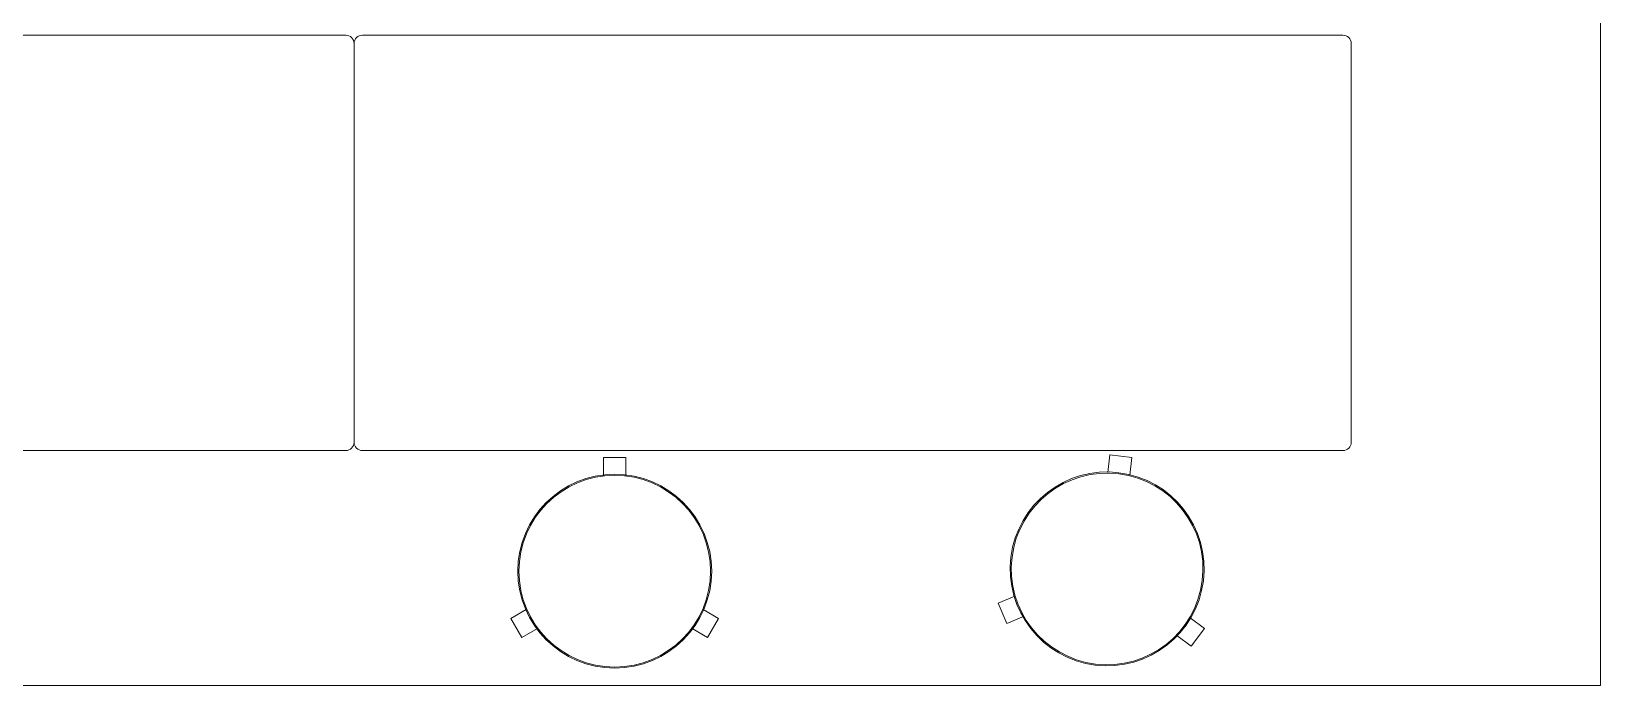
# Model space of a CAD drawing. Header units: millimetres. Extents: x -64292 to 329, y -3854 to 56761.
# Drawn here: x -61234 to -58402, y 24335 to 25516 of the extents above; entities that cross this region are included whole.
import ezdxf

# ---------------------------------------------------------------- set-up
doc = ezdxf.new("R2010")
doc.units = ezdxf.units.MM
doc.header["$MEASUREMENT"] = 0
doc.layers.add('I-FURN', color=30, linetype='Continuous', lineweight=13)

# ---------------------------------------------------------------- blocks, each defined once
blk = doc.blocks.new('Existing Furniture_Rectangular Meeting Table_ET2 - ET2-9694637-GA PLAN - LEVEL 11')
at = {"layer": 'I-FURN'}
for p, q in [((885, 426), (-885, 426)), ((-900, 411), (-900, -309)), ((900, -309), (900, 411)), ((-885, -324), (-422.7, -324)), ((-422.7, -324), (421.3, -324)), ((421.3, -324), (885, -324))]:
    blk.add_line(p, q, dxfattribs=at)
for centre, start, end in [((-885, 411), 90, 180), ((885, 411), 360, 90), ((-885, -309), 180, 270), ((885, -309), 270, 0)]:
    blk.add_arc(centre, 15, start, end, dxfattribs=at)
blk = doc.blocks.new('Existing Furniture_Rug_EO1 - EO1-9712363-GA PLAN - LEVEL 11')
at = {"layer": 'I-FURN'}
for p, q in [((-1450.7, -750), (-1450.7, -5250)), ((-1450.7, -5250), (1549.3, -5250))]:
    blk.add_line(p, q, dxfattribs=at)
blk = doc.blocks.new('Existing Furniture_Aalto Stool 60_EC4 - EC4A-10015310-GA PLAN - LEVEL 11')
at = {"layer": 'I-FURN'}
for p, q in [((20, 205), (-20, 205)), ((-20, 172.8), (-20, 205)), ((20, 205), (20, 172.8)), ((-187.5, -85.2), (-159.6, -69.1)), ((159.6, -69.1), (187.5, -85.2)), ((-187.5, -85.2), (-167.5, -119.8)), ((-139.6, -103.7), (-167.5, -119.8)), ((167.5, -119.8), (139.6, -103.7)), ((167.5, -119.8), (187.5, -85.2))]:
    blk.add_line(p, q, dxfattribs=at)
for radius, start, end in [(175, 360, 180), (173, 360, 180), (173, 0, 180), (175, 180, 360), (173, 180, 360), (173, 180, 0)]:
    blk.add_arc((0, 0), radius, start, end, dxfattribs=at)
blk = doc.blocks.new('Existing Furniture_Aalto Stool 60_EC4 - EC4A-10015315-GA PLAN - LEVEL 11')
at = {"layer": 'I-FURN'}
for p, q in [((-167.5, 119.8), (-187.5, 85.2)), ((-167.5, 119.8), (-139.6, 103.7)), ((139.6, 103.7), (167.5, 119.8)), ((187.5, 85.2), (167.5, 119.8)), ((-159.6, 69.1), (-187.5, 85.2)), ((187.5, 85.2), (159.6, 69.1)), ((-20, -205), (-20, -172.8)), ((20, -172.8), (20, -205)), ((-20, -205), (20, -205))]:
    blk.add_line(p, q, dxfattribs=at)
for radius, start, end in [(175, 0, 180), (173, 0, 180), (173, 0, 180), (175, 180, 360), (173, 180, 360), (173, 180, 360)]:
    blk.add_arc((0, 0), radius, start, end, dxfattribs=at)

msp = doc.modelspace()

# ---------------------------------------------------------------- block references
at = {"layer": 'I-FURN'}
for name, p, rotation in [('Existing Furniture_Rug_EO1 - EO1-9712363-GA PLAN - LEVEL 11', (-63651.7, 25785.3), 89.99999999999991), ('Existing Furniture_Aalto Stool 60_EC4 - EC4A-10015315-GA PLAN - LEVEL 11', (-59292.4, 24545.3), 172.9999999999997)]:
    msp.add_blockref(name, p, dxfattribs=dict(at, rotation=rotation))
for name, p in [('Existing Furniture_Rectangular Meeting Table_ET2 - ET2-9694637-GA PLAN - LEVEL 11', (-61551.7, 25082.8)), ('Existing Furniture_Rectangular Meeting Table_ET2 - ET2-9694637-GA PLAN - LEVEL 11', (-59751.7, 25082.8)), ('Existing Furniture_Aalto Stool 60_EC4 - EC4A-10015310-GA PLAN - LEVEL 11', (-60181.2, 24541.2))]:
    msp.add_blockref(name, p, dxfattribs=at)

doc.saveas('drawing.dxf')
